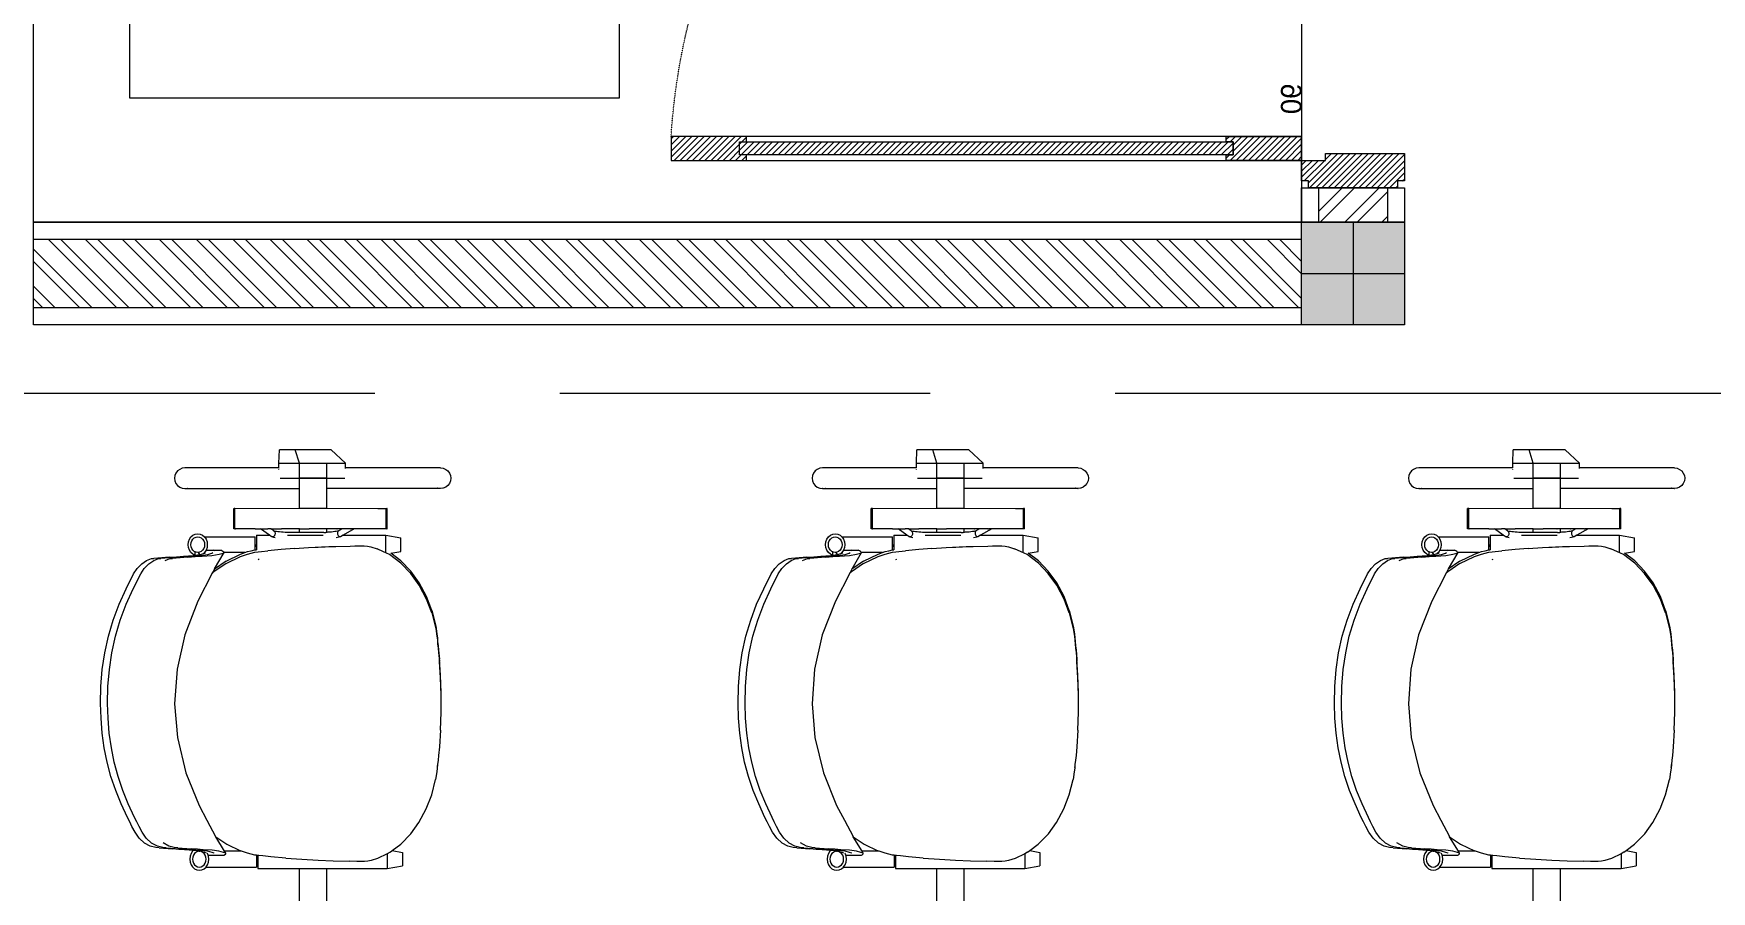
# Model space of a CAD drawing. Header units: millimetres. Extents: x -280308 to 6402717, y -14 to 2073074.
# Drawn here: x 13983 to 16431, y 417897 to 419148 of the extents above; entities that cross this region are included whole.
import ezdxf
from ezdxf.enums import TextEntityAlignment as Align

# ---------------------------------------------------------------- set-up
doc = ezdxf.new("R2010")
doc.units = ezdxf.units.MM
doc.linetypes.add('ACAD_ISO03W100', pattern=[30, 12, -18])
doc.linetypes.add('ACAD_ISO08W100', pattern=[36, 24, -3, 6, -3])
doc.layers.get('0').update_dxf_attribs({"lineweight": 0})
for name, color, linetype, lineweight in [('_Door & Window', 1, 'Continuous', 0), ('A-ALINE-1', 91, 'Continuous', 20), ('A-ALINE-3', 111, 'Continuous', 15), ('A-ALINE-6', 117, 'Continuous', 9), ('A-ANNOTATION', 144, 'Continuous', 0), ('A-Furn', 250, 'Continuous', 0), ('A-FURN-EQPM', 177, 'Continuous', 0)]:
    doc.layers.add(name, color=color, linetype=linetype, lineweight=lineweight)
doc.layers.add('A-FILL-1', color=7, linetype='Continuous', lineweight=0, true_color=0x454545)
doc.layers.add('A-TEXT', color=254, linetype='Continuous')
doc.styles.add('CENTURY', font='GOTHIC.TTF')
doc.styles.get("Standard").update_dxf_attribs({"font": 'arial.ttf'})
pattern_1 = [(135, (51.1804, 3e-10), (-4.490128, -4.490128), [])]

# ---------------------------------------------------------------- blocks, each defined once
blk = doc.blocks.new('A$Ccf87384a')
blk.add_wipeout([(-75, 75), (75, 75), (75, -75), (-75, -75)])
blk.add_wipeout([(-75, -75), (-75, 75), (75, 75), (75, -75)])
at = {"layer": 'A-FILL-1', "ltscale": 0.25}
h = blk.add_hatch(color=256, dxfattribs=at)
h.dxf.hatch_style = 1
h.paths.add_polyline_path([(-75, -75), (-75, 75), (75, 75), (75, -75)])
at = {"layer": 'A-ALINE-1'}
blk.add_lwpolyline([(-75, -75), (-75, 75), (75, 75), (75, -75)], close=True, dxfattribs=at)
at = {"layer": 'A-FILL-1', "ltscale": 0.25}
for p, q in [((0, 75), (0, -75)), ((-75, 0), (75, 0))]:
    blk.add_line(p, q, dxfattribs=at)
blk = doc.blocks.new('P180')
at = {"layer": 'A-Furn'}
h = blk.add_hatch(dxfattribs=at)
h.set_pattern_fill('ANSI31', color=256, scale=2, angle=450, style=0)
h.paths.add_polyline_path([(-30765.8, -2658.3), (-30755.8, -2658.3), (-30755.8, -2648.3), (-30625.8, -2648.3), (-30625.8, -2658.3), (-30615.8, -2658.3), (-30615.8, -2688.3), (-30650.8, -2688.3), (-30650.8, -2698.3), (-30765.8, -2698.3)])
h = blk.add_hatch(dxfattribs=at)
h.set_pattern_fill('ANSI31', color=256, scale=2, angle=450, style=0)
h.set_pattern_definition([(135, (51.1804, -604.547), (-4.490128, -4.490128), [])])
h.paths.add_polyline_path([(-30615.8, -3608.3), (-30505.8, -3608.3), (-30505.8, -3600.3), (-30515.8, -3600.3), (-30515.8, -3581.3), (-30505.8, -3581.3), (-30505.8, -3573.3), (-30615.8, -3573.3)])
h = blk.add_hatch(dxfattribs=at)
h.set_pattern_fill('ANSI31', color=256, scale=2, angle=450, style=0)
h.set_pattern_definition(pattern_1)
h.paths.add_polyline_path([(-29695.8, -3608.3), (-29805.8, -3608.3), (-29805.8, -3600.3), (-29795.8, -3600.3), (-29795.8, -3581.3), (-29805.8, -3581.3), (-29805.8, -3573.3), (-29695.8, -3573.3)])
h = blk.add_hatch(dxfattribs=at)
h.set_pattern_fill('ANSI31', color=256, scale=2, angle=450, style=0)
h.set_pattern_definition(pattern_1)
h.paths.add_polyline_path([(-29795.8, -3600.3), (-29795.8, -3581.3), (-30515.8, -3581.3), (-30515.8, -3600.3)])
h = blk.add_hatch(dxfattribs=at)
h.set_pattern_fill('ANSI31', color=256, scale=2, angle=450, style=0)
h.paths.add_polyline_path([(-30765.8, -3638.3), (-30755.8, -3638.3), (-30755.8, -3648.3), (-30625.8, -3648.3), (-30625.8, -3638.3), (-30615.8, -3638.3), (-30615.8, -3608.3), (-30650.8, -3608.3), (-30650.8, -3598.3), (-30765.8, -3598.3)])
at = {"layer": '_Door & Window'}
for points in [[(-30765.8, -2658.3), (-30755.8, -2658.3), (-30755.8, -2648.3), (-30625.8, -2648.3), (-30625.8, -2658.3), (-30615.8, -2658.3), (-30615.8, -2688.3), (-30650.8, -2688.3), (-30650.8, -2698.3), (-30765.8, -2698.3), (-30765.8, -2658.3)], [(-30615.8, -3608.3), (-30505.8, -3608.3), (-30505.8, -3600.3), (-30515.8, -3600.3), (-30515.8, -3581.3), (-30505.8, -3581.3), (-30505.8, -3573.3), (-30615.8, -3573.3), (-30615.8, -3608.3)], [(-29695.8, -3608.3), (-29805.8, -3608.3), (-29805.8, -3600.3), (-29795.8, -3600.3), (-29795.8, -3581.3), (-29805.8, -3581.3), (-29805.8, -3573.3), (-29695.8, -3573.3), (-29695.8, -3608.3)], [(-30765.8, -3638.3), (-30755.8, -3638.3), (-30755.8, -3648.3), (-30625.8, -3648.3), (-30625.8, -3638.3), (-30615.8, -3638.3), (-30615.8, -3608.3), (-30650.8, -3608.3), (-30650.8, -3598.3), (-30765.8, -3598.3), (-30765.8, -3638.3)]]:
    blk.add_lwpolyline(points, dxfattribs=at)
blk.add_lwpolyline([(-30615.8, -3608.3), (-30615.8, -3573.3), (-29695.8, -3573.3), (-29695.8, -3608.3)], close=True, dxfattribs=at)
at = {"layer": '_Door & Window', "linetype": 'ACAD_ISO03W100', "ltscale": 0.02}
blk.add_arc((-30640.5, -3634.6), 946.6, 3.7152, 88.5077, dxfattribs=at)
at = {"layer": 'A-Furn'}
blk.add_lwpolyline([(-29795.8, -3600.3), (-29795.8, -3581.3), (-30515.8, -3581.3), (-30515.8, -3600.3)], close=True, dxfattribs=at)
at = {"layer": 'Defpoints', "ltscale": 0.25, "insert": (-30585.6, -3496.2), "char_height": 30, "attachment_point": 1, "rotation": 270, "style": 'CENTURY'}
blk.add_mtext_dynamic_manual_height_columns('90', width=78.467, gutter_width=750, heights=[0], dxfattribs=at)
blk = doc.blocks.new('A$C7a9db0a0')
at = {"layer": 'A-FILL-1', "ltscale": 0.25}
h = blk.add_hatch(dxfattribs=at)
h.set_pattern_fill('ANSI32', color=256, scale=4, angle=270)
h.set_pattern_definition([(315, (99594.543, 97167.157), (26.940768, 26.940768), []), (315, (99594.543, 97149.197), (26.940768, 26.940768), [])])
h.paths.add_polyline_path([(61847.8, -7511), (59997.8, -7511), (59997.8, -7411), (61847.8, -7411)])
at = {"layer": 'A-ALINE-3', "linetype": 'Continuous'}
blk.add_lwpolyline([(61847.8, -7511), (59997.8, -7511), (59997.8, -7411), (61847.8, -7411)], close=True, dxfattribs=at)
at = {"layer": 'A-ALINE-6'}
blk.add_lwpolyline([(61847.8, -7536), (59997.8, -7536), (59997.8, -7386), (61847.8, -7386)], close=True, dxfattribs=at)
at = {"xscale": -1}
blk.add_blockref('P180', (31232, -3687.7), dxfattribs=at)
at = {"ltscale": 0.25}
blk.add_blockref('A$Ccf87384a', (61922.8, -7461), dxfattribs=at)
at = {"layer": 'A-FILL-1', "ltscale": 0.25}
h = blk.add_hatch(dxfattribs=at)
h.set_pattern_fill('ANSI32', color=256, scale=4, angle=180)
h.set_pattern_definition([(225, (166550.98, -41182.77), (26.940768, -26.940768), []), (225, (166533.02, -41182.77), (26.940768, -26.940768), [])])
h.paths.add_polyline_path([(61872.8, -7386), (61872.8, -7336), (61972.8, -7336), (61972.8, -7386)])
at = {"layer": 'A-ALINE-3', "linetype": 'Continuous'}
blk.add_lwpolyline([(61872.8, -7386), (61872.8, -7336), (61972.8, -7336), (61972.8, -7386)], close=True, dxfattribs=at)
at = {"layer": 'A-ALINE-6'}
for points in [[(59997.8, -5886), (61847.8, -5886), (61847.8, -7386), (59997.8, -7386)], [(61847.8, -7386), (61847.8, -7336), (61997.8, -7336), (61997.8, -7386)]]:
    blk.add_lwpolyline(points, close=True, dxfattribs=at)
blk = doc.blocks.new('A$C2642848c')
at = {"color": 0, "linetype": 'ByBlock', "lineweight": -2}
for p, q in [((-29.8, 1172.7), (-29.2, 1192.2)), ((-6.1, 1192.2), (-29.2, 1192.2)), ((0, 1172.7), (-6.1, 1192.2)), ((46.6, 1192.2), (-6.1, 1192.2)), ((67.5, 1172.7), (46.6, 1192.2)), ((-181.5, 1154.6), (-182, 1150.7)), ((-182, 1150.7), (-181.5, 1146.8)), ((-180, 1158.2), (-181.5, 1154.6)), ((-177.6, 1161.3), (-180, 1158.2)), ((-174.5, 1163.7), (-177.6, 1161.3)), ((-170.9, 1165.2), (-174.5, 1163.7)), ((-167, 1165.7), (-170.9, 1165.2)), ((-29.8, 1165.7), (-167, 1165.7)), ((-29.8, 1165.7), (-29.8, 1172.7)), ((-29.8, 1172.7), (0, 1172.7)), ((-29.8, 1165.7), (-29.7, 1165.7)), ((-29.8, 1163.7), (-29.8, 1163.8)), ((-28.1, 1150.7), (0, 1150.7)), ((0, 1172.7), (40, 1172.7)), ((0, 1151.2), (0, 1172.7)), ((0, 1151.2), (40, 1151.2)), ((0, 1150.7), (0, 1151.2)), ((0, 1150.7), (40, 1150.7)), ((0, 1135.7), (0, 1150.7)), ((40, 1151.2), (40, 1172.7)), ((40, 1172.7), (67.5, 1172.7)), ((40, 1150.7), (40, 1151.2)), ((40, 1135.7), (40, 1150.7)), ((40, 1150.7), (66.2, 1150.7)), ((67.5, 1165.7), (67.5, 1172.7)), ((67.5, 1165.1), (67.5, 1165.7)), ((206, 1165.7), (67.5, 1165.7)), ((206, 1165.7), (209.9, 1165.2)), ((209.9, 1165.2), (213.5, 1163.7)), ((213.5, 1163.7), (216.6, 1161.3)), ((216.6, 1161.3), (219, 1158.2)), ((219, 1158.2), (220.5, 1154.6)), ((220.5, 1154.6), (221, 1150.7)), ((221, 1150.7), (220.5, 1146.8)), ((-181.5, 1146.8), (-180, 1143.2)), ((-180, 1143.2), (-177.6, 1140.1)), ((-177.6, 1140.1), (-174.5, 1137.7)), ((-174.5, 1137.7), (-170.9, 1136.2)), ((-170.9, 1136.2), (-167, 1135.7)), ((-170.3, 1136.2), (-166.7, 1135.8)), ((-167, 1135.7), (-166.7, 1135.8)), ((-166.7, 1135.8), (-166.7, 1135.7)), ((-166.5, 1135.7), (-166.7, 1135.7)), ((-166.5, 1135.7), (-162.6, 1136.2)), ((-166.5, 1135.7), (-163.1, 1136.2)), ((-166.5, 1135.7), (0, 1135.7)), ((0, 1106.9), (0, 1135.7)), ((40, 1106.9), (40, 1135.7)), ((205.5, 1135.7), (40, 1135.7)), ((205.5, 1135.7), (201.6, 1136.2)), ((205.5, 1135.7), (202.1, 1136.2)), ((205.7, 1135.7), (205.5, 1135.7)), ((209.3, 1136.2), (205.7, 1135.8)), ((205.7, 1135.7), (205.7, 1135.8)), ((205.7, 1135.8), (206, 1135.7)), ((209.9, 1136.2), (206, 1135.7)), ((213.5, 1137.7), (209.9, 1136.2)), ((216.6, 1140.1), (213.5, 1137.7)), ((219, 1143.2), (216.6, 1140.1)), ((220.5, 1146.8), (219, 1143.2)), ((-95.7, 1106.7), (-95.8, 1106.7)), ((-95.8, 1076.8), (-95.8, 1106.7)), ((-95.4, 1106.7), (-95.7, 1106.7)), ((-95.4, 1106.7), (-95.1, 1106.7)), ((-95.4, 1106.7), (-95.4, 1106.7)), ((-94.6, 1106.7), (-95.1, 1106.7)), ((-94, 1106.7), (-94.6, 1106.7)), ((-94, 1106.7), (0, 1106.9)), ((-94, 1076.8), (-94, 1106.7)), ((0, 1106.9), (40, 1106.9)), ((40, 1106.9), (114.6, 1106.8)), ((114.6, 1106.8), (126.4, 1106.7)), ((126.7, 1106.7), (126.4, 1106.7)), ((126.4, 1076.9), (126.4, 1106.7)), ((126.7, 1106.7), (127.4, 1106.7)), ((127.5, 1106.7), (127.4, 1106.7)), ((127.7, 1106.7), (127.5, 1106.7)), ((127.7, 1106.7), (127.8, 1106.7)), ((127.9, 1106.8), (127.8, 1106.7)), ((127.9, 1076.9), (127.9, 1106.8)), ((-162.3, 1053.8), (-161.8, 1058)), ((-161.8, 1049.7), (-162.3, 1053.8)), ((-161.8, 1058), (-160.4, 1061.9)), ((-160.4, 1061.9), (-158.2, 1065.2)), ((-158.3, 1053.8), (-157.9, 1056.8)), ((-157.9, 1050.9), (-158.3, 1053.8)), ((-158.2, 1065.2), (-155.3, 1067.8)), ((-157.9, 1056.8), (-156.9, 1059.6)), ((-156.9, 1059.6), (-155.3, 1062)), ((-155.3, 1067.8), (-151.9, 1069.4)), ((-155.3, 1062), (-153.3, 1063.8)), ((-153.3, 1063.8), (-150.8, 1064.9)), ((-151.9, 1069.4), (-148.3, 1069.9)), ((-150.8, 1064.9), (-148.3, 1065.3)), ((-148.3, 1069.9), (-144.6, 1069.4)), ((-148.3, 1065.3), (-145.7, 1064.9)), ((-145.7, 1064.9), (-143.3, 1063.8)), ((-144.6, 1069.4), (-141.3, 1067.8)), ((-143.3, 1063.8), (-141.2, 1062)), ((-141.3, 1067.8), (-138.5, 1065.3)), ((-141.2, 1062), (-139.6, 1059.6)), ((-139.6, 1059.6), (-138.6, 1056.8)), ((-138.6, 1056.8), (-138.3, 1053.8)), ((-138.3, 1053.8), (-138.6, 1050.9)), ((-138.5, 1065.3), (-138.4, 1065.2)), ((-138.5, 1065.3), (-64.7, 1065.3)), ((-138.4, 1065.2), (-136.1, 1061.9)), ((-136.1, 1061.9), (-134.7, 1058)), ((-134.7, 1058), (-134.3, 1053.8)), ((-134.3, 1053.8), (-134.7, 1049.7)), ((-95.7, 1076.8), (-95.8, 1076.8)), ((-95.4, 1076.8), (-95.7, 1076.8)), ((-95.1, 1076.8), (-95.4, 1076.8)), ((-95.4, 1076.8), (-95.4, 1076.8)), ((-95, 1076.8), (-95.1, 1076.8)), ((-94.6, 1076.8), (-95, 1076.8)), ((-94.5, 1076.8), (-94.6, 1076.8)), ((-94, 1076.8), (-94.5, 1076.8)), ((-94, 1076.8), (-93.9, 1076.8)), ((-93.9, 1076.8), (-93.3, 1076.8)), ((-92.5, 1076.8), (-93.3, 1076.8)), ((-85.2, 1076.9), (-92.5, 1076.8)), ((-83.6, 1076.8), (-85.2, 1076.9)), ((-65.9, 1076.9), (-83.6, 1076.8)), ((-64.7, 1076.9), (-65.9, 1076.9)), ((-64.7, 1076.9), (-56.5, 1076.9)), ((-64.7, 1046.3), (-64.7, 1065.3)), ((-64.7, 1053.8), (-62.8, 1053.8)), ((-64.7, 1050.9), (-62.8, 1053.8)), ((-62.8, 1067.5), (-43.6, 1067.5)), ((-62.8, 1067.5), (-62.8, 1046.5)), ((-56.5, 1076.9), (-56.5, 1076.9)), ((-56.5, 1076.9), (-46.2, 1076.9)), ((-43.6, 1067.5), (-56.5, 1076.9)), ((-45.3, 1076.9), (-46.2, 1076.9)), ((-41.6, 1076.9), (-45.3, 1076.9)), ((-41.1, 1065.7), (-43.6, 1067.5)), ((-41.6, 1076.9), (-26.2, 1077)), ((-41.6, 1076.9), (-41.6, 1076.9)), ((-37.5, 1074), (-41.6, 1076.9)), ((-40.2, 1065.3), (-41.1, 1065.7)), ((-39.3, 1065.2), (-40.2, 1065.3)), ((-38.8, 1064.8), (-40.2, 1065.3)), ((-38.3, 1065.4), (-39.3, 1065.2)), ((-37.1, 1064.4), (-38.8, 1064.8)), ((-37.4, 1065.9), (-38.3, 1065.4)), ((-36.8, 1073.7), (-37.5, 1074)), ((-37.2, 1073.7), (-37.5, 1074)), ((-36.6, 1066.7), (-37.4, 1065.9)), ((-37.2, 1073.7), (-36.4, 1073.1)), ((-35.1, 1064), (-37.1, 1064.4)), ((-35.2, 1073.3), (-36.8, 1073.7)), ((-36, 1067.6), (-36.6, 1066.7)), ((-36.4, 1073.1), (-35.9, 1072.1)), ((-35.6, 1068.7), (-36, 1067.6)), ((-35.9, 1072.1), (-35.5, 1071.1)), ((-35.4, 1069.9), (-35.6, 1068.7)), ((-35.5, 1071.1), (-35.4, 1069.9)), ((-33.3, 1073), (-35.2, 1073.3)), ((-31.2, 1072.6), (-33.3, 1073)), ((-28.9, 1072.4), (-31.2, 1072.6)), ((-26.3, 1072.1), (-28.9, 1072.4)), ((-23.6, 1071.9), (-26.3, 1072.1)), ((-25.6, 1076.9), (-26.2, 1077)), ((-6, 1077), (-25.6, 1076.9)), ((-20.8, 1071.7), (-23.6, 1071.9)), ((-17.8, 1071.6), (-20.8, 1071.7)), ((-14.9, 1071.5), (-17.8, 1071.6)), ((-17.2, 1067.5), (34.9, 1067.5)), ((-11.7, 1071.5), (-14.9, 1071.5)), ((0, 1071.5), (-11.7, 1071.5)), ((-5.6, 1076.9), (-6, 1077)), ((0, 1077), (-5.6, 1076.9)), ((0, 1071.5), (0, 1077)), ((0, 1077), (14.3, 1077)), ((29.2, 1071.5), (0, 1071.5)), ((14.4, 1076.9), (14.3, 1077)), ((34.5, 1076.9), (14.4, 1076.9)), ((32.5, 1071.5), (29.2, 1071.5)), ((35.5, 1071.6), (32.5, 1071.5)), ((34.5, 1076.9), (34.7, 1077)), ((40, 1077), (34.7, 1077)), ((35.5, 1071.6), (38.6, 1071.7)), ((40, 1071.8), (38.6, 1071.7)), ((40, 1071.8), (40, 1077)), ((54.5, 1076.9), (40, 1077)), ((41.5, 1071.9), (40, 1071.8)), ((44.4, 1072.1), (41.5, 1071.9)), ((47.1, 1072.3), (44.4, 1072.1)), ((49.5, 1072.6), (47.1, 1072.3)), ((51.8, 1073), (49.5, 1072.6)), ((53.8, 1073.3), (51.8, 1073)), ((55.7, 1064.4), (53.6, 1064)), ((55.6, 1073.7), (53.8, 1073.3)), ((54.5, 1076.9), (55, 1077)), ((62.2, 1076.9), (55, 1077)), ((57.1, 1074.2), (55.6, 1073.7)), ((55.8, 1071.5), (55.7, 1070.4)), ((55.7, 1070.4), (55.8, 1069.2)), ((57.6, 1064.8), (55.7, 1064.4)), ((56.1, 1072.6), (55.8, 1071.5)), ((55.8, 1069.2), (56.2, 1068.1)), ((56.7, 1073.5), (56.1, 1072.6)), ((56.2, 1068.1), (56.8, 1067.1)), ((57.4, 1074.2), (56.7, 1073.5)), ((56.8, 1067.1), (57.6, 1066.4)), ((57.8, 1074.4), (57.1, 1074.2)), ((57.8, 1074.4), (57.4, 1074.2)), ((57.6, 1066.4), (58.5, 1065.9)), ((59.1, 1065.3), (57.6, 1064.8)), ((62.2, 1076.9), (57.8, 1074.4)), ((58.5, 1065.9), (59.5, 1065.7)), ((60.4, 1065.8), (59.1, 1065.3)), ((59.5, 1065.7), (60.4, 1065.8)), ((60.4, 1065.8), (61.3, 1066.2)), ((63.7, 1067.5), (61.3, 1066.2)), ((74.4, 1076.9), (62.2, 1077)), ((62.2, 1077), (62.2, 1076.9)), ((80.1, 1076.9), (63.7, 1067.5)), ((63.7, 1067.5), (125.9, 1067.5)), ((74.4, 1076.9), (75.2, 1076.9)), ((80.1, 1076.9), (75.2, 1076.9)), ((94, 1076.9), (80.1, 1076.9)), ((80.1, 1076.9), (80.1, 1076.9)), ((95.1, 1076.9), (94, 1076.9)), ((113.2, 1076.9), (95.1, 1076.9)), ((114.6, 1076.9), (113.2, 1076.9)), ((125.1, 1076.8), (114.6, 1076.9)), ((126.2, 1076.8), (125.1, 1076.8)), ((125.9, 1067.5), (147.9, 1063.7)), ((125.9, 1042.6), (125.9, 1067.5)), ((126.4, 1076.9), (126.2, 1076.8)), ((126.7, 1076.8), (126.4, 1076.9)), ((126.9, 1076.9), (126.7, 1076.8)), ((127.2, 1076.8), (126.9, 1076.9)), ((127.4, 1076.9), (127.2, 1076.8)), ((127.5, 1076.8), (127.4, 1076.9)), ((127.7, 1076.9), (127.5, 1076.8)), ((127.8, 1076.8), (127.7, 1076.9)), ((127.8, 1076.9), (127.9, 1076.9)), ((127.8, 1076.9), (127.8, 1076.8)), ((147.9, 1043.9), (147.9, 1063.7)), ((-229.9, 1025.8), (-222.8, 1030.7)), ((-222.8, 1030.7), (-215.9, 1033.5)), ((-219.6, 1025.8), (-212.4, 1030.7)), ((-215.9, 1033.5), (-212.3, 1033.8)), ((-212.4, 1030.7), (-205.5, 1033.5)), ((-189.7, 1035.5), (-212.3, 1033.8)), ((-205.5, 1033.5), (-201.9, 1033.8)), ((-179.3, 1035.5), (-201.9, 1033.8)), ((-195.8, 1030.8), (-188.8, 1033.6)), ((-189.7, 1035.5), (-179.1, 1036.3)), ((-188.8, 1033.6), (-185.2, 1033.9)), ((-162.6, 1035.6), (-185.2, 1033.9)), ((-179.3, 1035.5), (-168.6, 1036.3)), ((-179.1, 1036.3), (-169.2, 1037)), ((-169.2, 1037), (-154.9, 1038.1)), ((-168.6, 1036.3), (-158.7, 1037)), ((-162.6, 1035.6), (-151.9, 1036.4)), ((-160.4, 1045.8), (-161.8, 1049.7)), ((-158.2, 1042.4), (-160.4, 1045.8)), ((-158.7, 1037), (-144.3, 1038.1)), ((-155.3, 1039.9), (-158.2, 1042.4)), ((-156.9, 1048.1), (-157.9, 1050.9)), ((-155.3, 1045.7), (-156.9, 1048.1)), ((-153.3, 1043.9), (-155.3, 1045.7)), ((-152.3, 1038.5), (-155.3, 1039.9)), ((-154.9, 1038.1), (-152.3, 1038.5)), ((-151.9, 1043.2), (-153.3, 1043.9)), ((-152.3, 1038.5), (-151.9, 1038.6)), ((-150.8, 1042.7), (-151.9, 1043.2)), ((-151.9, 1038.6), (-151.9, 1043.2)), ((-151.9, 1038.6), (-145.6, 1039.5)), ((-151.9, 1036.4), (-142, 1037.1)), ((-148.3, 1042.3), (-150.8, 1042.7)), ((-148.3, 1042.3), (-148.3, 1043.2)), ((-145.7, 1042.7), (-148.3, 1042.3)), ((-147.5, 1042.2), (-145.6, 1039.5)), ((-143.3, 1043.9), (-145.7, 1042.7)), ((-145.6, 1039.5), (-144.4, 1039.7)), ((-144.4, 1039.7), (-140.1, 1040.9)), ((-144.3, 1038.1), (-133.7, 1039.7)), ((-141.2, 1045.7), (-143.3, 1043.9)), ((-142, 1037.1), (-127.6, 1038.2)), ((-139.6, 1048.1), (-141.2, 1045.7)), ((-138.4, 1042.4), (-140.1, 1040.9)), ((-140.1, 1040.9), (-138.6, 1041.3)), ((-138.6, 1050.9), (-139.6, 1048.1)), ((-138.6, 1041.3), (-137.1, 1042.4)), ((-136.2, 1045.7), (-138.4, 1042.4)), ((-136.2, 1045.7), (-125.7, 1045.8)), ((-136.1, 1045.8), (-136.2, 1045.7)), ((-134.7, 1049.7), (-136.1, 1045.8)), ((-133.7, 1039.7), (-127.9, 1041.3)), ((-131.5, 1045.7), (-125.6, 1045.7)), ((-127.9, 1041.3), (-126.4, 1042.3)), ((-127.6, 1038.2), (-117.1, 1039.8)), ((-126.4, 1042.3), (-126.3, 1042.4)), ((-125.6, 1045.7), (-125.7, 1045.8)), ((-125.6, 1045.7), (-114.8, 1045.8)), ((-124, 1045), (-125.6, 1045.7)), ((-106.9, 1029.9), (-123.9, 1018.3)), ((-123.8, 1018.4), (-109.7, 1042.3)), ((-117.1, 1039.8), (-111.2, 1041.4)), ((-113.1, 1045), (-114.8, 1045.8)), ((-111.5, 1044), (-113.1, 1045)), ((-110.3, 1043.1), (-111.5, 1044)), ((-111.2, 1041.4), (-109.7, 1042.4)), ((-109.7, 1042.4), (-110.3, 1043.1)), ((-109.7, 1042.3), (-109.7, 1042.4)), ((-79.4, 1042.3), (-109.7, 1042.3)), ((-106.9, 1029.9), (-85.8, 1040.2)), ((-106.9, 1026.4), (-85.8, 1036.7)), ((-85.8, 1040.2), (-79.4, 1042.3)), ((-85.8, 1036.7), (-75.5, 1040.2)), ((-79.4, 1042.3), (-75.5, 1043.7)), ((-75.5, 1043.7), (-70.1, 1045.1)), ((-75.5, 1040.2), (-70.1, 1041.6)), ((-70.1, 1045.1), (-64.8, 1046.3)), ((-70.1, 1041.6), (-64.8, 1042.8)), ((-64.8, 1046.3), (-64.7, 1046.3)), ((-64.8, 1042.8), (-60, 1043.4)), ((-64.7, 1046.3), (-62.8, 1046.5)), ((-62.8, 1046.4), (-62.8, 1046.5)), ((-60, 1043.4), (-55.3, 1043.9)), ((-59.9, 1033), (-59.2, 1031.9)), ((-55.3, 1043.9), (-45.9, 1044.9)), ((-26.4, 1046.7), (-45.9, 1044.9)), ((-7.2, 1048.2), (-26.4, 1046.7)), ((-7.2, 1048.2), (13.5, 1049.7)), ((13.5, 1049.7), (22.9, 1050.2)), ((22.9, 1050.2), (27.6, 1050.4)), ((27.6, 1050.4), (32.4, 1050.6)), ((32.4, 1050.6), (37.6, 1050.9)), ((37.6, 1050.9), (42.8, 1051.1)), ((42.8, 1051.1), (53.1, 1051.4)), ((53.1, 1051.4), (74.3, 1051.9)), ((74.3, 1051.9), (81, 1052)), ((81, 1052), (84.5, 1052.1)), ((84.5, 1052.1), (89.6, 1052.1)), ((89.6, 1052.1), (94.7, 1052.2)), ((94.7, 1052.2), (99.6, 1051.5)), ((99.6, 1051.5), (104.3, 1050.5)), ((104.3, 1050.5), (113.4, 1047.9)), ((122.8, 1043.5), (113.4, 1047.9)), ((131.6, 1039.3), (122.8, 1043.5)), ((148.1, 1027), (131.6, 1039.3)), ((133.3, 1041.4), (147.9, 1043.9)), ((148.1, 1030.4), (133.3, 1041.4)), ((133.3, 1041.4), (133.3, 1041.4)), ((162.5, 1015.3), (148.1, 1030.4)), ((-252.6, 989.4), (-241.8, 1011.3)), ((-242.3, 989.4), (-231.4, 1011.3)), ((-241.8, 1011.3), (-236.5, 1019.3)), ((-236.5, 1019.3), (-229.9, 1025.8)), ((-231.4, 1011.3), (-226.2, 1019.3)), ((-226.2, 1019.3), (-219.6, 1025.8)), ((-127.1, 1012.1), (-148.1, 971.4)), ((-123.9, 1018.3), (-127.1, 1012.1)), ((-124.7, 1014.2), (-127.1, 1012.1)), ((-106.9, 1026.4), (-124.7, 1014.2)), ((-123.8, 1018.4), (-123.9, 1018.3)), ((162.5, 1011.8), (148.1, 1027)), ((174.9, 998.1), (162.5, 1015.3)), ((174.9, 994.6), (162.5, 1011.8)), ((-262.9, 966.9), (-252.6, 989.4)), ((-252.6, 966.9), (-242.3, 989.4)), ((185.5, 978.1), (174.9, 998.1)), ((185.5, 974.6), (174.9, 994.6)), ((-271.6, 944), (-262.9, 966.9)), ((-261.3, 944), (-252.6, 966.9)), ((-148.1, 971.4), (-167.2, 922.4)), ((193.2, 957.8), (185.5, 978.1)), ((193.2, 954.3), (185.5, 974.6)), ((193.2, 957.8), (199, 934.8)), ((-278.6, 920.6), (-271.6, 944)), ((-268.3, 920.6), (-261.3, 944)), ((193.2, 954.3), (199, 931.4)), ((199, 934.8), (200.7, 923.7)), ((199, 931.4), (200.7, 920.3)), ((-283.9, 896.2), (-278.6, 920.6)), ((-273.6, 896.2), (-268.3, 920.6)), ((-167.2, 922.4), (-178.5, 872.4)), ((200.7, 923.7), (201.3, 918.2)), ((200.7, 920.3), (201.3, 914.7)), ((201.3, 918.2), (201.7, 912.6)), ((201.3, 914.7), (201.7, 909.1)), ((201.7, 912.6), (202.4, 906.2)), ((201.7, 909.1), (202.4, 902.8)), ((202.4, 906.2), (203.1, 899.8)), ((-287.5, 871.8), (-283.9, 896.2)), ((-277.2, 871.8), (-273.6, 896.2)), ((202.4, 902.8), (203.1, 896.4)), ((203.1, 899.8), (204.3, 887)), ((203.1, 896.4), (204.3, 883.6)), ((205.8, 863.4), (204.3, 887)), ((205.8, 859.9), (204.3, 883.6)), ((-289.5, 847.2), (-287.5, 871.8)), ((-279.2, 847.2), (-277.2, 871.8)), ((-178.5, 872.4), (-182, 821.9)), ((206.7, 837.9), (205.8, 863.4)), ((206.7, 834.4), (205.8, 859.9)), ((-290, 822.4), (-289.5, 847.2)), ((-279.7, 822.4), (-279.2, 847.2)), ((206.7, 834.4), (206.7, 837.9)), ((206.7, 812.9), (206.7, 834.4)), ((-289.4, 800.8), (-290, 822.4)), ((-279.1, 800.8), (-279.7, 822.4)), ((-182, 821.9), (-178, 772.8)), ((205.8, 783.2), (206.7, 809.4)), ((206.7, 812.8), (206.7, 812.9)), ((206.7, 809.4), (206.7, 812.8)), ((-287.6, 779.2), (-289.4, 800.8)), ((-277.3, 779.2), (-279.1, 800.8)), ((-284.6, 757.8), (-287.6, 779.2)), ((-274.3, 757.8), (-277.3, 779.2)), ((-178, 772.8), (-165.6, 721.2)), ((204.2, 759.2), (203, 746.3)), ((205.8, 783.2), (204.2, 759.2)), ((-280.4, 736.5), (-284.6, 757.8)), ((-274.9, 715.8), (-280.4, 736.5)), ((-270.1, 736.5), (-274.3, 757.8)), ((-264.6, 715.8), (-270.1, 736.5)), ((202.3, 739.8), (201.5, 733.4)), ((203, 746.3), (202.3, 739.8)), ((-268, 695.6), (-274.9, 715.8)), ((-257.7, 695.6), (-264.6, 715.8)), ((-165.6, 721.2), (-146.2, 673.4)), ((193, 688.9), (198.8, 711.6)), ((200.5, 722.5), (198.8, 711.6)), ((201.1, 728), (200.5, 722.5)), ((201.1, 731.4), (200.9, 729.1)), ((201.3, 733.5), (201.1, 731.4)), ((201.5, 733.4), (201.1, 728)), ((-259.9, 675.8), (-268, 695.6)), ((-249.6, 675.8), (-257.7, 695.6)), ((185.1, 668.5), (193, 688.9)), ((-250.8, 656.1), (-259.9, 675.8)), ((-240.5, 656.1), (-249.6, 675.8)), ((-146.2, 673.4), (-134.8, 652)), ((174.5, 648.6), (185.1, 668.5)), ((-247.5, 649.5), (-250.8, 656.1)), ((-244.2, 643), (-247.5, 649.5)), ((-239.7, 634.6), (-244.2, 643)), ((-237.2, 649.5), (-240.5, 656.1)), ((-233.9, 643), (-237.2, 649.5)), ((-229.4, 634.6), (-233.9, 643)), ((-134.8, 652), (-122.2, 628.4)), ((162.7, 632.3), (174.5, 648.6)), ((-233.7, 625.9), (-239.7, 634.6)), ((-225.8, 618.8), (-233.7, 625.9)), ((-223.3, 625.9), (-229.4, 634.6)), ((-217.5, 614), (-225.8, 618.8)), ((-215.5, 618.8), (-223.3, 625.9)), ((-209.6, 612.2), (-217.5, 614)), ((-207.1, 614), (-215.5, 618.8)), ((-204.5, 611.6), (-209.6, 612.2)), ((-199.2, 612.2), (-207.1, 614)), ((-194.1, 611.6), (-199.2, 612.2)), ((-190.4, 614.1), (-198.8, 618.9)), ((-182.5, 612.3), (-190.4, 614.1)), ((-177.4, 611.7), (-182.5, 612.3)), ((-122, 627.9), (-122.2, 628.4)), ((-122, 627.9), (-105.9, 617)), ((-109.2, 606.8), (-122, 627.9)), ((-105.9, 617), (-85.9, 607.3)), ((135.6, 607.7), (148, 616.9)), ((148, 616.9), (162.7, 632.3)), ((-204.5, 611.6), (-185.1, 610.1)), ((-194.1, 611.6), (-174.6, 610.1)), ((-176, 609.5), (-185.1, 610.1)), ((-177.4, 611.7), (-158, 610.2)), ((-167.4, 609), (-176, 609.5)), ((-165.5, 609.5), (-174.6, 610.1)), ((-154.6, 608.1), (-167.4, 609)), ((-156.9, 609), (-165.5, 609.5)), ((-159.5, 599.4), (-160, 595.3)), ((-160, 595.3), (-159.5, 591.1)), ((-158.1, 603.3), (-159.5, 599.4)), ((-159.5, 591.1), (-158.1, 587.2)), ((-155.9, 606.7), (-158.1, 603.3)), ((-148.8, 609.6), (-158, 610.2)), ((-144, 608.1), (-156.9, 609)), ((-155.6, 598.2), (-156, 595.3)), ((-156, 595.3), (-155.6, 592.3)), ((-154.3, 608), (-155.9, 606.7)), ((-154.6, 601), (-155.6, 598.2)), ((-155.6, 592.3), (-154.6, 589.5)), ((-154.3, 608), (-154.6, 608.1)), ((-153, 603.4), (-154.6, 601)), ((-154.6, 589.5), (-153, 587.1)), ((-149.6, 607.4), (-154.3, 608)), ((-151, 605.2), (-153, 603.4)), ((-149.6, 605.9), (-151, 605.2)), ((-149.6, 607.4), (-149.6, 605.9)), ((-145.4, 606.9), (-149.6, 607.4)), ((-148.6, 606.4), (-149.6, 605.9)), ((-140.2, 609), (-148.8, 609.6)), ((-146, 606.8), (-148.6, 606.4)), ((-143.4, 606.4), (-146, 606.8)), ((-146, 606.8), (-146, 605.9)), ((-144.6, 606.8), (-145.4, 606.9)), ((-138.1, 605.2), (-144.6, 606.8)), ((-134, 606.8), (-144, 608.1)), ((-141, 605.2), (-143.4, 606.4)), ((-138.9, 603.4), (-141, 605.2)), ((-127.4, 608.2), (-140.2, 609)), ((-137.3, 601), (-138.9, 603.4)), ((-138.9, 587.1), (-137.3, 589.5)), ((-135.5, 604.1), (-138.1, 605.2)), ((-136.3, 598.2), (-137.3, 601)), ((-137.3, 589.5), (-136.3, 592.3)), ((-136, 595.3), (-136.3, 598.2)), ((-136.3, 592.3), (-136, 595.3)), ((-133.8, 603.3), (-134.3, 604)), ((-127.4, 605.2), (-134, 606.8)), ((-133, 601), (-133.8, 603.3)), ((-133.8, 587.2), (-132.4, 591.1)), ((-133, 601), (-129.2, 601.1)), ((-132.4, 599.4), (-133, 601)), ((-132, 595.3), (-132.4, 599.4)), ((-132.4, 591.1), (-132, 595.3)), ((-129.2, 601.1), (-127.8, 601)), ((-129.2, 601.1), (-127.9, 601.1)), ((-127.8, 601), (-111.2, 601.1)), ((-117.3, 606.9), (-127.4, 608.2)), ((-124.2, 603.9), (-127.4, 605.2)), ((-124.2, 603.9), (-124.2, 603.9)), ((-110.7, 605.2), (-117.3, 606.9)), ((-111.2, 601.1), (-109.9, 601.3)), ((-107.5, 603.9), (-110.7, 605.2)), ((-109.9, 601.3), (-109.1, 601.4)), ((-107.5, 603.9), (-109.2, 606.8)), ((-84.2, 606.8), (-109.2, 606.8)), ((-109.1, 601.4), (-107.3, 602.9)), ((-107.3, 602.9), (-107.5, 603.9)), ((-84.2, 606.8), (-85.9, 607.3)), ((-75.6, 603.9), (-84.2, 606.8)), ((-70.3, 602.4), (-75.6, 603.9)), ((-64.9, 601.2), (-70.3, 602.4)), ((-62.4, 600.9), (-64.9, 601.2)), ((-60.5, 600.7), (-62.4, 600.9)), ((-62.4, 600.9), (-62.4, 583.8)), ((-62.4, 598.2), (-60.5, 595.3)), ((-62.4, 595.3), (-60.5, 595.3)), ((-59.1, 600.5), (-60.5, 600.7)), ((-60.5, 600.7), (-60.5, 581.6)), ((-53.2, 599.9), (-59.1, 600.5)), ((-41.5, 598.6), (-53.2, 599.9)), ((-19.8, 596.8), (-41.5, 598.6)), ((-19.8, 596.8), (3.8, 595.1)), ((3.8, 595.1), (27.3, 593.7)), ((27.3, 593.7), (49.3, 592.8)), ((49.3, 592.8), (72.7, 592.1)), ((83.8, 591.9), (72.7, 592.1)), ((89.3, 591.9), (83.8, 591.9)), ((94.9, 591.8), (89.3, 591.9)), ((99.8, 592.5), (94.9, 591.8)), ((104.7, 593.5), (99.8, 592.5)), ((114.2, 596.3), (104.7, 593.5)), ((128.2, 603.2), (114.2, 596.3)), ((132.4, 605.3), (128.2, 603.2)), ((128.2, 603.2), (128.2, 581.6)), ((132.4, 605.3), (135.6, 607.7)), ((135.6, 607.7), (150.2, 605.2)), ((150.2, 605.2), (150.2, 585.4)), ((-158.1, 587.2), (-155.9, 583.9)), ((-155.9, 583.9), (-153, 581.3)), ((-153, 587.1), (-151, 585.3)), ((-153, 581.3), (-149.6, 579.7)), ((-151, 585.3), (-148.6, 584.2)), ((-149.6, 579.7), (-146, 579.2)), ((-148.6, 584.2), (-146, 583.8)), ((-146, 583.8), (-143.4, 584.2)), ((-146, 579.2), (-142.3, 579.7)), ((-143.4, 584.2), (-141, 585.3)), ((-142.3, 579.7), (-139, 581.3)), ((-141, 585.3), (-138.9, 587.1)), ((-139, 581.3), (-136.2, 583.8)), ((-136.2, 583.8), (-136.1, 583.9)), ((-136.2, 583.8), (-62.4, 583.8)), ((-136.1, 583.9), (-133.8, 587.2)), ((-60.5, 581.6), (0, 581.6)), ((0, 516), (0, 581.6)), ((0, 581.6), (40, 581.6)), ((40, 516), (40, 581.6)), ((40, 581.6), (128.2, 581.6)), ((128.2, 581.6), (150.2, 585.4))]:
    blk.add_line(p, q, dxfattribs=at)
blk = doc.blocks.new('A$C4404b510')
at = {"layer": 'A-FURN-EQPM', "color": 0, "linetype": 'ByBlock', "lineweight": -2, "ltscale": 0.25}
blk.add_lwpolyline([(41814.6, 14056.3), (42529.6, 14056.3), (42529.6, 14551.3), (41814.6, 14551.3)], close=True, dxfattribs=at)
for p in [(42062.6, 12350.8), (42992.6, 12350.8), (43862.6, 12350.8)]:
    blk.add_blockref('A$C2642848c', p, dxfattribs=at)
blk = doc.blocks.new('*U539')
at = {"layer": 'A-ANNOTATION', "linetype": 'ACAD_ISO08W100', "ltscale": 0.25}
blk.add_lwpolyline([(0, -7.6411), (0, -228.3482)], dxfattribs=at)
at = {"layer": 'A-TEXT'}
blk.add_attdef('N', text='', height=0.9, dxfattribs=at).set_placement((0, 2.75), align=Align.MIDDLE_CENTER)
blk = doc.blocks.new('A$Cf37525da')
at = {"color": 124, "xscale": -360.0000000000001, "yscale": 360.0000000000001, "zscale": 360.0000000000001, "rotation": 270}
blk.add_blockref('*U539', (4643.8, -5900), dxfattribs=at)
blk = doc.blocks.new('2')
at = {"ltscale": 0.25}
blk.add_blockref('A$C7a9db0a0', (-46014.9, 426259.3), dxfattribs=at)
blk.add_blockref('A$Cf37525da', (22307.9, 424523.3), dxfattribs=at)
at = {"layer": 'A-FURN-EQPM', "ltscale": 0.25}
blk.add_blockref('A$C4404b510', (-27691.9, 404998.3), dxfattribs=at)

msp = doc.modelspace()

# ---------------------------------------------------------------- block references
msp.add_blockref('2', (0, 0))

doc.saveas('drawing.dxf')
